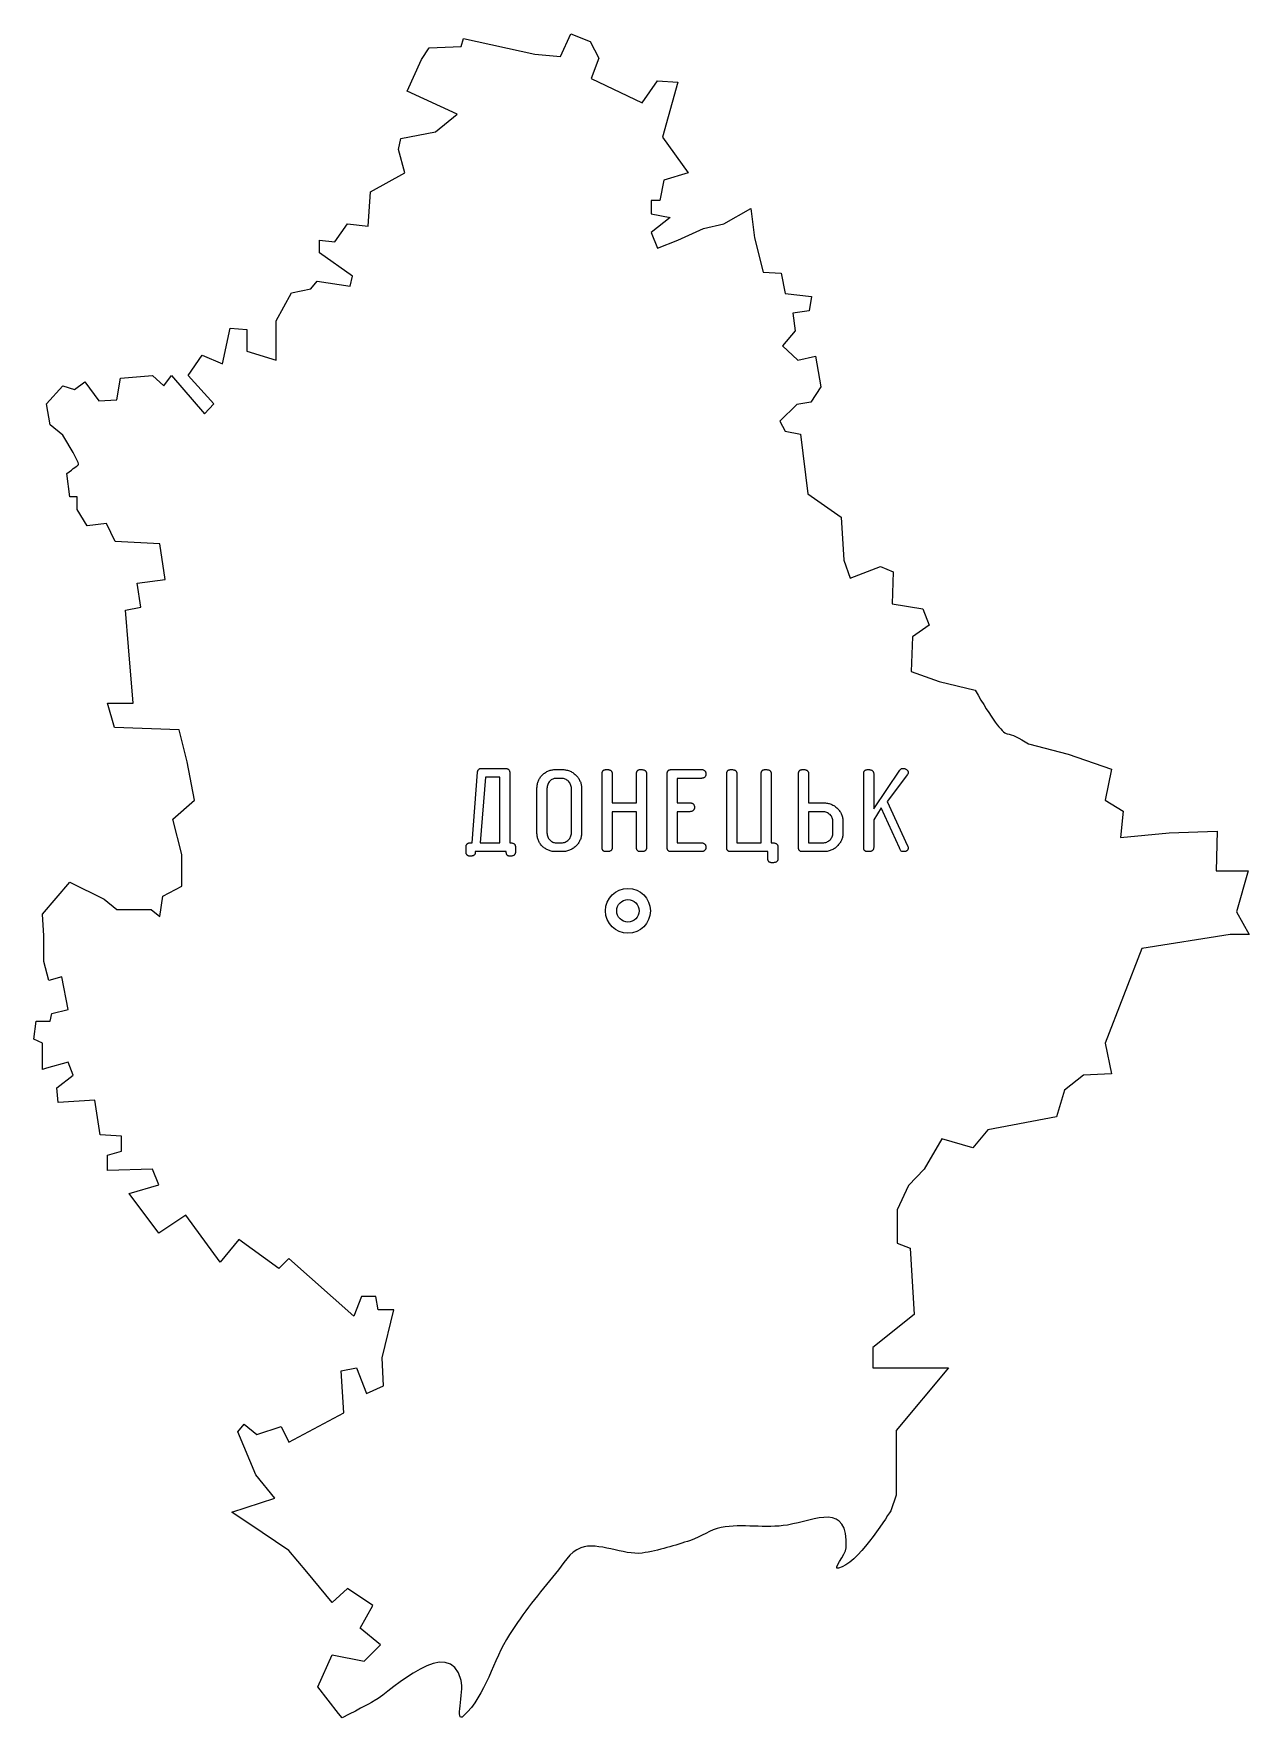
# Model space of a CAD drawing. Header units: millimetres. Extents: x 6439 to 6520, y 3061 to 3174.
import ezdxf

# ---------------------------------------------------------------- set-up
doc = ezdxf.new("R2010")
doc.units = ezdxf.units.MM

msp = doc.modelspace()

# ---------------------------------------------------------------- linework, layer by layer
at = {"color": 7, "linetype": 'Continuous', "lineweight": 25}
for p, q in [((6467.62, 3173.6), (6467.78, 3174.12)), ((6467.78, 3174.12), (6472.55, 3173.08)), ((6474.27, 3172.92), (6474.95, 3174.44)), ((6474.95, 3174.44), (6476.25, 3173.92)), ((6476.25, 3173.92), (6476.83, 3172.82)), ((6464.01, 3170.61), (6464.96, 3172.72)), ((6464.96, 3172.72), (6465.47, 3173.5)), ((6465.47, 3173.5), (6467.62, 3173.6)), ((6472.55, 3173.08), (6474.27, 3172.92)), ((6476.83, 3172.82), (6476.31, 3171.46)), ((6476.31, 3171.46), (6479.72, 3169.83)), ((6467.35, 3169.06), (6464.01, 3170.61)), ((6479.72, 3169.83), (6480.76, 3171.29)), ((6480.76, 3171.29), (6482.12, 3171.2)), ((6482.12, 3171.2), (6481.08, 3167.53)), ((6465.9, 3167.89), (6467.35, 3169.06)), ((6463.43, 3166.69), (6463.59, 3167.43)), ((6463.59, 3167.43), (6465.9, 3167.89)), ((6481.08, 3167.53), (6482.8, 3165.13)), ((6463.85, 3165.13), (6463.43, 3166.69)), ((6461.55, 3163.86), (6463.85, 3165.13)), ((6481.18, 3164.64), (6480.92, 3163.28)), ((6482.8, 3165.13), (6481.18, 3164.64)), ((6461.39, 3161.56), (6461.55, 3163.86)), ((6480.92, 3163.28), (6480.33, 3163.28)), ((6480.33, 3163.28), (6480.33, 3162.4)), ((6480.33, 3162.4), (6481.6, 3162.14)), ((6485.2, 3161.72), (6486.99, 3162.76)), ((6486.99, 3162.76), (6487.25, 3160.78)), ((6459.18, 3160.52), (6460.02, 3161.72)), ((6460.02, 3161.72), (6461.39, 3161.56)), ((6481.6, 3162.14), (6480.33, 3161.14)), ((6482.12, 3160.62), (6483.84, 3161.4)), ((6483.84, 3161.4), (6485.2, 3161.72)), ((6458.14, 3159.78), (6458.14, 3160.62)), ((6458.14, 3160.62), (6459.18, 3160.52)), ((6480.33, 3161.14), (6480.76, 3160.1)), ((6480.76, 3160.1), (6482.12, 3160.62)), ((6487.25, 3160.78), (6487.83, 3158.48)), ((6460.35, 3158.22), (6458.14, 3159.78)), ((6457.56, 3157.37), (6457.98, 3157.89)), ((6457.98, 3157.89), (6460.19, 3157.54)), ((6460.19, 3157.54), (6460.35, 3158.22)), ((6487.83, 3158.48), (6489.03, 3158.41)), ((6489.03, 3158.41), (6489.29, 3157.05)), ((6455.25, 3155.23), (6456.26, 3157.11)), ((6456.26, 3157.11), (6457.56, 3157.37)), ((6489.29, 3157.05), (6491.07, 3156.86)), ((6491.07, 3156.86), (6490.91, 3155.91)), ((6490.91, 3155.91), (6489.81, 3155.75)), ((6489.81, 3155.75), (6489.97, 3154.55)), ((6451.65, 3152.35), (6452.17, 3154.75)), ((6452.17, 3154.75), (6453.28, 3154.65)), ((6453.28, 3154.65), (6453.28, 3153.19)), ((6455.25, 3152.6), (6455.25, 3155.23)), ((6489.97, 3154.55), (6489.13, 3153.55)), ((6489.13, 3153.55), (6490.14, 3152.6)), ((6449.35, 3151.57), (6450.29, 3152.93)), ((6450.29, 3152.93), (6451.65, 3152.35)), ((6453.28, 3153.19), (6455.25, 3152.6)), ((6490.14, 3152.6), (6491.33, 3152.86)), ((6491.33, 3152.86), (6491.69, 3150.82)), ((6441.76, 3150.63), (6442.44, 3151.15)), ((6442.44, 3151.15), (6443.38, 3149.88)), ((6444.58, 3149.94), (6444.84, 3151.4)), ((6444.84, 3151.4), (6446.98, 3151.57)), ((6446.98, 3151.57), (6447.73, 3150.89)), ((6447.73, 3150.89), (6448.25, 3151.57)), ((6448.25, 3151.57), (6450.45, 3149)), ((6451.07, 3149.68), (6449.35, 3151.57)), ((6439.87, 3149.68), (6440.98, 3150.89)), ((6440.98, 3150.89), (6441.76, 3150.63)), ((6443.38, 3149.88), (6444.58, 3149.94)), ((6491.69, 3150.82), (6491.01, 3149.78)), ((6440.13, 3148.26), (6439.87, 3149.68)), ((6450.45, 3149), (6451.07, 3149.68)), ((6490.07, 3149.62), (6488.93, 3148.52)), ((6491.01, 3149.78), (6490.07, 3149.62)), ((6440.98, 3147.58), (6440.13, 3148.26)), ((6488.93, 3148.52), (6489.29, 3147.84)), ((6489.29, 3147.84), (6490.33, 3147.64)), ((6490.33, 3147.64), (6490.81, 3143.65)), ((6441.43, 3143.46), (6441.24, 3145.01)), ((6441.92, 3143.46), (6441.43, 3143.46)), ((6441.92, 3142.61), (6441.92, 3143.46)), ((6490.81, 3143.65), (6493.05, 3142.09)), ((6442.6, 3141.51), (6441.92, 3142.61)), ((6493.05, 3142.09), (6493.22, 3139.2)), ((6443.9, 3141.67), (6442.6, 3141.51)), ((6444.48, 3140.47), (6443.9, 3141.67)), ((6447.47, 3140.31), (6444.48, 3140.47)), ((6447.82, 3137.91), (6447.47, 3140.31)), ((6493.22, 3139.2), (6493.64, 3138)), ((6493.64, 3138), (6495.68, 3138.78)), ((6495.68, 3138.78), (6496.52, 3138.42)), ((6445.94, 3137.68), (6447.82, 3137.91)), ((6446.2, 3136.06), (6445.94, 3137.68)), ((6496.52, 3138.42), (6496.46, 3136.28)), ((6445.16, 3135.86), (6446.2, 3136.06)), ((6445.36, 3133.4), (6445.16, 3135.86)), ((6496.46, 3136.28), (6498.5, 3135.96)), ((6498.5, 3135.96), (6498.93, 3134.86)), ((6497.82, 3134.08), (6497.73, 3131.77)), ((6498.93, 3134.86), (6497.82, 3134.08)), ((6445.68, 3129.63), (6445.36, 3133.4)), ((6497.73, 3131.77), (6499.61, 3131.09)), ((6499.61, 3131.09), (6502.01, 3130.51)), ((6444.42, 3128.01), (6443.96, 3129.63)), ((6443.96, 3129.63), (6445.68, 3129.63)), ((6448.76, 3127.85), (6444.42, 3128.01)), ((6449.28, 3125.71), (6448.76, 3127.85)), ((6505.58, 3126.91), (6508.24, 3126.23)), ((6508.24, 3126.23), (6511.13, 3125.22)), ((6449.77, 3123.14), (6449.28, 3125.71)), ((6468.35, 3120.29), (6468.72, 3125.03)), ((6468.99, 3125.27), (6470.53, 3125.27)), ((6470.87, 3125.01), (6470.87, 3120.29)), ((6473.95, 3125.2), (6474.34, 3125.2)), ((6481.7, 3125.2), (6483.66, 3125.2)), ((6495.22, 3122.56), (6496.97, 3125.16)), ((6511.13, 3125.22), (6510.71, 3123.14)), ((6469.24, 3124.68), (6468.89, 3120.29)), ((6470.2, 3124.68), (6469.24, 3124.68)), ((6470.2, 3120.29), (6470.2, 3124.68)), ((6472.69, 3120.92), (6472.69, 3123.98)), ((6473.36, 3123.93), (6473.36, 3120.96)), ((6474.33, 3124.6), (6473.96, 3124.6)), ((6475, 3120.96), (6475, 3123.93)), ((6475.67, 3123.98), (6475.67, 3120.92)), ((6477.05, 3119.96), (6477.05, 3124.93)), ((6477.72, 3124.94), (6477.72, 3122.97)), ((6479.35, 3122.97), (6479.35, 3124.94)), ((6480.02, 3124.93), (6480.02, 3119.96)), ((6481.41, 3119.96), (6481.41, 3124.93)), ((6483.66, 3124.6), (6482.07, 3124.6)), ((6482.07, 3124.6), (6482.07, 3122.97)), ((6485.39, 3119.96), (6485.39, 3124.93)), ((6486.06, 3124.94), (6486.06, 3120.29)), ((6487.69, 3120.29), (6487.69, 3124.94)), ((6488.36, 3124.94), (6488.36, 3120.29)), ((6490.19, 3119.96), (6490.19, 3124.93)), ((6490.86, 3124.94), (6490.86, 3122.97)), ((6494.55, 3119.96), (6494.55, 3124.93)), ((6495.22, 3124.94), (6495.22, 3122.56)), ((6497.48, 3124.87), (6496.12, 3123.05)), ((6448.34, 3121.88), (6449.77, 3123.14)), ((6477.72, 3122.97), (6479.35, 3122.97)), ((6482.07, 3122.97), (6482.89, 3122.97)), ((6490.86, 3122.97), (6491.86, 3122.97)), ((6496.12, 3123.05), (6497.49, 3120.08)), ((6510.71, 3123.14), (6511.91, 3122.4)), ((6448.93, 3119.51), (6448.34, 3121.88)), ((6479.35, 3122.37), (6477.72, 3122.37)), ((6477.72, 3122.37), (6477.72, 3119.96)), ((6479.35, 3119.96), (6479.35, 3122.37)), ((6482.07, 3122.37), (6482.07, 3120.29)), ((6482.89, 3122.37), (6482.07, 3122.37)), ((6491.82, 3122.37), (6490.86, 3122.37)), ((6490.86, 3122.37), (6490.86, 3120.29)), ((6492.49, 3120.96), (6492.49, 3121.71)), ((6493.16, 3121.73), (6493.16, 3120.94)), ((6495.72, 3122.63), (6495.22, 3121.83)), ((6495.22, 3121.83), (6495.22, 3119.97)), ((6496.94, 3119.95), (6495.72, 3122.63)), ((6511.91, 3122.4), (6511.74, 3120.65)), ((6511.74, 3120.65), (6514.99, 3120.97)), ((6514.99, 3120.97), (6518.2, 3121.07)), ((6518.2, 3121.07), (6518.13, 3118.41)), ((6448.93, 3117.4), (6448.93, 3119.51)), ((6467.95, 3119.66), (6467.95, 3120.03)), ((6468.22, 3120.29), (6468.35, 3120.29)), ((6470.64, 3119.7), (6468.56, 3119.7)), ((6468.56, 3119.7), (6468.56, 3119.62)), ((6468.89, 3120.29), (6470.2, 3120.29)), ((6470.64, 3119.62), (6470.64, 3119.7)), ((6470.87, 3120.29), (6470.91, 3120.29)), ((6471.25, 3120.03), (6471.25, 3119.66)), ((6474.34, 3119.7), (6473.95, 3119.7)), ((6473.96, 3120.29), (6474.33, 3120.29)), ((6483.66, 3119.7), (6481.7, 3119.7)), ((6482.07, 3120.29), (6483.66, 3120.29)), ((6488.14, 3119.7), (6485.66, 3119.7)), ((6486.06, 3120.29), (6487.69, 3120.29)), ((6488.14, 3119.22), (6488.14, 3119.7)), ((6488.36, 3120.29), (6488.43, 3120.29)), ((6488.81, 3120.02), (6488.81, 3119.23)), ((6491.83, 3119.7), (6490.46, 3119.7)), ((6490.86, 3120.29), (6491.82, 3120.29)), ((6518.13, 3118.41), (6520.28, 3118.41)), ((6520.28, 3118.41), (6519.5, 3115.68)), ((6439.61, 3115.52), (6441.43, 3117.66)), ((6441.43, 3117.66), (6443.73, 3116.52)), ((6447.66, 3116.72), (6448.93, 3117.4)), ((6443.73, 3116.52), (6444.58, 3115.84)), ((6447.47, 3115.36), (6447.66, 3116.72)), ((6439.71, 3114.06), (6439.61, 3115.52)), ((6444.58, 3115.84), (6446.88, 3115.84)), ((6446.88, 3115.84), (6447.47, 3115.36)), ((6519.5, 3115.68), (6520.34, 3114.16)), ((6439.71, 3112.34), (6439.71, 3114.06)), ((6519.08, 3114.16), (6513.17, 3113.21)), ((6520.34, 3114.16), (6519.08, 3114.16)), ((6513.17, 3113.21), (6510.71, 3106.89)), ((6440.04, 3111.07), (6439.71, 3112.34)), ((6440.91, 3111.33), (6440.04, 3111.07)), ((6441.33, 3109.13), (6440.91, 3111.33)), ((6439.03, 3107.15), (6439.19, 3108.35)), ((6439.19, 3108.35), (6440.13, 3108.35)), ((6440.13, 3108.35), (6440.23, 3108.87)), ((6440.23, 3108.87), (6441.33, 3109.13)), ((6439.61, 3106.89), (6439.03, 3107.15)), ((6439.61, 3105.13), (6439.61, 3106.89)), ((6510.71, 3106.89), (6511.13, 3104.84)), ((6439.87, 3105.2), (6439.61, 3105.13)), ((6441.33, 3105.62), (6439.87, 3105.2)), ((6440.56, 3103.9), (6441.66, 3104.75)), ((6441.66, 3104.75), (6441.33, 3105.62)), ((6509.25, 3104.75), (6507.98, 3103.74)), ((6511.13, 3104.84), (6509.25, 3104.75)), ((6440.65, 3102.9), (6440.56, 3103.9)), ((6507.98, 3103.74), (6507.46, 3101.96)), ((6443.12, 3103.06), (6440.65, 3102.9)), ((6443.47, 3100.75), (6443.12, 3103.06)), ((6507.46, 3101.96), (6502.85, 3101.08)), ((6444.9, 3100.66), (6443.47, 3100.75)), ((6444.9, 3099.65), (6444.9, 3100.66)), ((6499.77, 3100.49), (6498.6, 3098.45)), ((6501.85, 3099.88), (6499.77, 3100.49)), ((6502.85, 3101.08), (6501.85, 3099.88)), ((6443.96, 3099.39), (6444.9, 3099.65)), ((6443.96, 3098.35), (6443.96, 3099.39)), ((6446.98, 3098.45), (6443.96, 3098.35)), ((6447.4, 3097.41), (6446.98, 3098.45)), ((6498.6, 3098.45), (6497.56, 3097.35)), ((6445.42, 3096.83), (6447.4, 3097.41)), ((6447.4, 3094.17), (6445.42, 3096.83)), ((6497.56, 3097.35), (6496.79, 3095.73)), ((6496.79, 3095.73), (6496.79, 3093.49)), ((6449.19, 3095.37), (6447.4, 3094.17)), ((6451.49, 3092.22), (6449.19, 3095.37)), ((6452.75, 3093.75), (6451.49, 3092.22)), ((6455.42, 3091.8), (6452.75, 3093.75)), ((6496.79, 3093.49), (6497.66, 3093.16)), ((6456.1, 3092.48), (6455.42, 3091.8)), ((6460.44, 3088.62), (6456.1, 3092.48)), ((6497.66, 3093.16), (6497.92, 3088.72)), ((6460.96, 3089.92), (6460.44, 3088.62)), ((6461.91, 3089.92), (6460.96, 3089.92)), ((6462.07, 3089.04), (6461.91, 3089.92)), ((6463.11, 3089.04), (6462.07, 3089.04)), ((6462.33, 3085.83), (6463.11, 3089.04)), ((6497.92, 3088.72), (6495.16, 3086.51)), ((6462.42, 3083.95), (6462.33, 3085.83)), ((6495.16, 3086.51), (6495.16, 3085.15)), ((6459.6, 3084.95), (6460.61, 3085.15)), ((6459.76, 3082.13), (6459.6, 3084.95)), ((6460.61, 3085.15), (6461.29, 3083.43)), ((6495.16, 3085.15), (6500.22, 3085.15)), ((6500.22, 3085.15), (6496.72, 3080.96)), ((6461.29, 3083.43), (6462.42, 3083.95)), ((6456.1, 3080.18), (6459.76, 3082.13)), ((6452.69, 3080.86), (6453.11, 3081.38)), ((6453.11, 3081.38), (6453.96, 3080.7)), ((6453.96, 3080.7), (6455.58, 3081.22)), ((6455.58, 3081.22), (6456.1, 3080.18)), ((6496.72, 3080.96), (6496.72, 3076.62)), ((6453.89, 3077.98), (6452.69, 3080.86)), ((6455.16, 3076.42), (6453.89, 3077.98)), ((6452.27, 3075.48), (6455.16, 3076.42)), ((6496.72, 3076.62), (6496.36, 3075.58)), ((6454.31, 3074.12), (6452.27, 3075.48)), ((6456.1, 3072.92), (6454.31, 3074.12)), ((6457.3, 3071.49), (6456.1, 3072.92)), ((6458.99, 3069.44), (6457.3, 3071.49)), ((6460.02, 3070.38), (6458.99, 3069.44)), ((6461.71, 3069.25), (6460.02, 3070.38)), ((6460.87, 3067.72), (6461.71, 3069.25)), ((6462.23, 3066.62), (6460.87, 3067.72)), ((6461.13, 3065.52), (6462.23, 3066.62)), ((6458.04, 3063.8), (6458.99, 3065.94)), ((6458.99, 3065.94), (6461.13, 3065.52)), ((6459.41, 3062.01), (6458.04, 3063.8)), ((6459.67, 3061.72), (6459.41, 3062.01))]:
    msp.add_line(p, q, dxfattribs=at)
for radius in [1.5, 0.75]:
    msp.add_circle((6478.78, 3115.74), radius, dxfattribs=at)
for points in [[(6442.02, 3145.6), (6442.08, 3145.66), (6441.73, 3146.32), (6440.98, 3147.58)], [(6441.24, 3145.01), (6441.69, 3145.36), (6441.95, 3145.55), (6442.02, 3145.6)], [(6502.01, 3130.51), (6503.09, 3128.63), (6503.8, 3127.65), (6504.15, 3127.59)], [(6504.15, 3127.59), (6504.47, 3127.55), (6504.95, 3127.32), (6505.58, 3126.91)], [(6493.38, 3073.11), (6493.54, 3076.19), (6491.33, 3074.96), (6489.45, 3074.63)], [(6496.36, 3075.58), (6495.97, 3074.99), (6494.12, 3072.01), (6492.86, 3071.75)], [(6485.01, 3074.47), (6484.29, 3074.34), (6483.68, 3073.83), (6482.96, 3073.6)], [(6489.45, 3074.63), (6487.96, 3074.38), (6486.44, 3074.73), (6485.01, 3074.47)], [(6475.63, 3073.11), (6474.88, 3072.82), (6474.43, 3072.01), (6473.94, 3071.39)], [(6479.72, 3072.75), (6478.49, 3072.59), (6476.77, 3073.53), (6475.63, 3073.11)], [(6482.96, 3073.6), (6481.93, 3073.27), (6480.85, 3072.92), (6479.72, 3072.75)], [(6492.86, 3071.75), (6492.41, 3071.62), (6493.35, 3072.62), (6493.38, 3073.11)], [(6473.94, 3071.39), (6472.84, 3070.09), (6471.77, 3068.73), (6470.86, 3067.3)], [(6467.62, 3064.22), (6466.84, 3067.37), (6463.01, 3063.57), (6461.81, 3062.86)], [(6470.86, 3067.3), (6469.72, 3065.55), (6469.3, 3063.28), (6467.78, 3061.85)], [(6467.78, 3061.85), (6467.19, 3061.3), (6467.81, 3063.44), (6467.62, 3064.22)], [(6461.81, 3062.86), (6461.7, 3062.79), (6460.98, 3062.41), (6459.67, 3061.72)]]:
    msp.add_open_spline(points, degree=3, dxfattribs=at)
for points, knots in [([(6468.72, 3125.03), (6468.72, 3125.05), (6468.73, 3125.08), (6468.74, 3125.13), (6468.77, 3125.18), (6468.8, 3125.21), (6468.83, 3125.24), (6468.88, 3125.26), (6468.93, 3125.27), (6468.97, 3125.27), (6468.99, 3125.27)], [0, 0, 0, 0, 0.144235, 0.272194, 0.3895, 0.500736, 0.612989, 0.731568, 0.857321, 1, 1, 1, 1]), ([(6470.53, 3125.27), (6470.56, 3125.27), (6470.61, 3125.27), (6470.68, 3125.26), (6470.73, 3125.24), (6470.78, 3125.21), (6470.82, 3125.17), (6470.85, 3125.12), (6470.86, 3125.07), (6470.87, 3125.03), (6470.87, 3125.01)], [0, 0, 0, 0, 0.161474, 0.303329, 0.429302, 0.543136, 0.648751, 0.758129, 0.871444, 1, 1, 1, 1]), ([(6472.69, 3123.98), (6472.7, 3124.02), (6472.7, 3124.1), (6472.72, 3124.22), (6472.74, 3124.34), (6472.79, 3124.45), (6472.84, 3124.55), (6472.9, 3124.65), (6472.98, 3124.75), (6473.06, 3124.84), (6473.15, 3124.92), (6473.25, 3125), (6473.36, 3125.06), (6473.47, 3125.11), (6473.58, 3125.15), (6473.7, 3125.18), (6473.82, 3125.19), (6473.9, 3125.2), (6473.95, 3125.2)], [0, 0, 0, 0, 0.064022, 0.126233, 0.186537, 0.247047, 0.307461, 0.368979, 0.431621, 0.496318, 0.561091, 0.624327, 0.686753, 0.747991, 0.809425, 0.871472, 0.934784, 1, 1, 1, 1]), ([(6474.34, 3125.2), (6474.38, 3125.2), (6474.48, 3125.19), (6474.61, 3125.18), (6474.74, 3125.15), (6474.86, 3125.11), (6474.98, 3125.06), (6475.09, 3124.99), (6475.19, 3124.92), (6475.29, 3124.83), (6475.38, 3124.74), (6475.46, 3124.64), (6475.52, 3124.54), (6475.57, 3124.43), (6475.62, 3124.32), (6475.65, 3124.21), (6475.66, 3124.1), (6475.67, 3124.02), (6475.67, 3123.98)], [0, 0, 0, 0, 0.069566, 0.13674, 0.202078, 0.265454, 0.32897, 0.391761, 0.456064, 0.520905, 0.585637, 0.647873, 0.707801, 0.766345, 0.824107, 0.882274, 0.940271, 1, 1, 1, 1]), ([(6477.05, 3124.93), (6477.05, 3124.95), (6477.05, 3124.99), (6477.07, 3125.05), (6477.09, 3125.1), (6477.12, 3125.13), (6477.17, 3125.16), (6477.22, 3125.18), (6477.28, 3125.19), (6477.32, 3125.2), (6477.35, 3125.2)], [0, 0, 0, 0, 0.137647, 0.258494, 0.372178, 0.480267, 0.591683, 0.71253, 0.847139, 1, 1, 1, 1]), ([(6477.35, 3125.2), (6477.38, 3125.2), (6477.43, 3125.2), (6477.51, 3125.18), (6477.57, 3125.17), (6477.63, 3125.14), (6477.67, 3125.1), (6477.7, 3125.05), (6477.72, 3125), (6477.72, 3124.96), (6477.72, 3124.94)], [0, 0, 0, 0, 0.169138, 0.31769, 0.447411, 0.563411, 0.668766, 0.773154, 0.880041, 1, 1, 1, 1]), ([(6479.35, 3124.94), (6479.36, 3124.96), (6479.36, 3125), (6479.37, 3125.05), (6479.39, 3125.1), (6479.43, 3125.13), (6479.47, 3125.16), (6479.52, 3125.18), (6479.58, 3125.2), (6479.63, 3125.2), (6479.65, 3125.2)], [0, 0, 0, 0, 0.136441, 0.255996, 0.368508, 0.475742, 0.588255, 0.709343, 0.845784, 1, 1, 1, 1]), ([(6479.65, 3125.2), (6479.68, 3125.2), (6479.74, 3125.19), (6479.81, 3125.18), (6479.88, 3125.16), (6479.93, 3125.13), (6479.97, 3125.1), (6480, 3125.05), (6480.02, 3124.99), (6480.02, 3124.95), (6480.02, 3124.93)], [0, 0, 0, 0, 0.167863, 0.314847, 0.444187, 0.55924, 0.665232, 0.770656, 0.878794, 1, 1, 1, 1]), ([(6481.41, 3124.93), (6481.41, 3124.95), (6481.41, 3124.99), (6481.42, 3125.05), (6481.45, 3125.1), (6481.48, 3125.13), (6481.52, 3125.16), (6481.57, 3125.18), (6481.64, 3125.19), (6481.68, 3125.2), (6481.7, 3125.2)], [0, 0, 0, 0, 0.137647, 0.258494, 0.372178, 0.480267, 0.591683, 0.71253, 0.847139, 1, 1, 1, 1]), ([(6483.66, 3125.2), (6483.68, 3125.2), (6483.73, 3125.2), (6483.8, 3125.18), (6483.86, 3125.16), (6483.91, 3125.13), (6483.95, 3125.08), (6483.98, 3125.03), (6483.99, 3124.97), (6484, 3124.92), (6484, 3124.9)], [0, 0, 0, 0, 0.154879, 0.291993, 0.412667, 0.525781, 0.633715, 0.744971, 0.865082, 1, 1, 1, 1]), ([(6485.39, 3124.93), (6485.39, 3124.95), (6485.39, 3124.99), (6485.41, 3125.05), (6485.43, 3125.1), (6485.46, 3125.13), (6485.51, 3125.16), (6485.56, 3125.18), (6485.62, 3125.19), (6485.66, 3125.2), (6485.69, 3125.2)], [0, 0, 0, 0, 0.1354287, 0.2590269, 0.3707043, 0.4790472, 0.5907245, 0.7118556, 0.84678, 1, 1, 1, 1]), ([(6485.69, 3125.2), (6485.72, 3125.2), (6485.77, 3125.19), (6485.85, 3125.18), (6485.91, 3125.16), (6485.97, 3125.14), (6486.01, 3125.1), (6486.04, 3125.05), (6486.06, 3125), (6486.06, 3124.96), (6486.06, 3124.94)], [0, 0, 0, 0, 0.168737, 0.316487, 0.446501, 0.561079, 0.667623, 0.771698, 0.8804, 1, 1, 1, 1]), ([(6487.69, 3124.94), (6487.69, 3124.96), (6487.7, 3125), (6487.71, 3125.05), (6487.73, 3125.1), (6487.77, 3125.13), (6487.81, 3125.16), (6487.86, 3125.18), (6487.92, 3125.19), (6487.97, 3125.2), (6487.99, 3125.2)], [0, 0, 0, 0, 0.135959, 0.2575644, 0.3696791, 0.4784463, 0.5891218, 0.7107272, 0.84618, 1, 1, 1, 1]), ([(6487.99, 3125.2), (6488.02, 3125.2), (6488.07, 3125.19), (6488.15, 3125.18), (6488.22, 3125.16), (6488.27, 3125.14), (6488.31, 3125.1), (6488.34, 3125.05), (6488.36, 3125), (6488.36, 3124.96), (6488.36, 3124.94)], [0, 0, 0, 0, 0.168737, 0.316487, 0.446501, 0.561079, 0.667623, 0.771698, 0.8804, 1, 1, 1, 1]), ([(6490.19, 3124.93), (6490.19, 3124.95), (6490.19, 3124.99), (6490.21, 3125.05), (6490.23, 3125.1), (6490.26, 3125.13), (6490.31, 3125.16), (6490.36, 3125.18), (6490.42, 3125.19), (6490.46, 3125.2), (6490.49, 3125.2)], [0, 0, 0, 0, 0.137647, 0.258494, 0.372178, 0.480267, 0.591683, 0.71253, 0.847139, 1, 1, 1, 1]), ([(6490.49, 3125.2), (6490.52, 3125.2), (6490.57, 3125.2), (6490.65, 3125.18), (6490.71, 3125.17), (6490.77, 3125.14), (6490.81, 3125.1), (6490.84, 3125.05), (6490.86, 3125), (6490.86, 3124.96), (6490.86, 3124.94)], [0, 0, 0, 0, 0.169138, 0.31769, 0.447411, 0.563411, 0.668766, 0.773154, 0.880041, 1, 1, 1, 1]), ([(6494.55, 3124.93), (6494.55, 3124.95), (6494.55, 3124.99), (6494.56, 3125.05), (6494.59, 3125.1), (6494.62, 3125.13), (6494.66, 3125.16), (6494.72, 3125.18), (6494.78, 3125.19), (6494.82, 3125.2), (6494.84, 3125.2)], [0, 0, 0, 0, 0.137647, 0.258494, 0.372178, 0.480267, 0.591683, 0.71253, 0.847139, 1, 1, 1, 1]), ([(6494.84, 3125.2), (6494.87, 3125.2), (6494.93, 3125.19), (6495, 3125.18), (6495.07, 3125.16), (6495.12, 3125.14), (6495.16, 3125.1), (6495.19, 3125.05), (6495.21, 3125), (6495.21, 3124.96), (6495.22, 3124.94)], [0, 0, 0, 0, 0.168737, 0.316487, 0.446501, 0.561079, 0.667623, 0.771698, 0.8804, 1, 1, 1, 1]), ([(6496.97, 3125.16), (6496.98, 3125.18), (6497.01, 3125.21), (6497.06, 3125.25), (6497.12, 3125.27), (6497.16, 3125.27), (6497.18, 3125.27)], [0, 0, 0, 0, 0.260851, 0.507891, 0.746796, 1, 1, 1, 1]), ([(6497.18, 3125.27), (6497.21, 3125.27), (6497.25, 3125.27), (6497.32, 3125.25), (6497.38, 3125.22), (6497.44, 3125.18), (6497.48, 3125.13), (6497.51, 3125.09), (6497.53, 3125.05), (6497.53, 3125.01), (6497.53, 3125)], [0, 0, 0, 0, 0.154025, 0.297765, 0.435115, 0.571898, 0.701017, 0.811491, 0.910418, 1, 1, 1, 1]), ([(6497.53, 3125), (6497.53, 3124.98), (6497.52, 3124.93), (6497.49, 3124.89), (6497.48, 3124.87)], [0, 0, 0, 0, 0.468479, 1, 1, 1, 1]), ([(6473.96, 3124.6), (6473.92, 3124.6), (6473.85, 3124.6), (6473.74, 3124.56), (6473.64, 3124.5), (6473.55, 3124.42), (6473.46, 3124.32), (6473.41, 3124.2), (6473.37, 3124.07), (6473.37, 3123.98), (6473.36, 3123.93)], [0, 0, 0, 0, 0.109715, 0.220992, 0.338271, 0.464734, 0.594801, 0.723849, 0.857587, 1, 1, 1, 1]), ([(6475, 3123.93), (6475, 3123.98), (6474.99, 3124.07), (6474.95, 3124.19), (6474.89, 3124.31), (6474.8, 3124.41), (6474.7, 3124.5), (6474.59, 3124.56), (6474.46, 3124.6), (6474.37, 3124.6), (6474.33, 3124.6)], [0, 0, 0, 0, 0.127609, 0.249917, 0.372014, 0.500576, 0.628429, 0.751497, 0.87349, 1, 1, 1, 1]), ([(6484, 3124.9), (6484, 3124.88), (6483.99, 3124.83), (6483.98, 3124.77), (6483.95, 3124.72), (6483.91, 3124.67), (6483.86, 3124.64), (6483.8, 3124.62), (6483.73, 3124.61), (6483.68, 3124.6), (6483.66, 3124.6)], [0, 0, 0, 0, 0.134918, 0.255029, 0.366285, 0.474219, 0.587333, 0.708007, 0.845121, 1, 1, 1, 1]), ([(6482.89, 3122.97), (6482.91, 3122.97), (6482.96, 3122.97), (6483.04, 3122.95), (6483.1, 3122.93), (6483.15, 3122.9), (6483.18, 3122.85), (6483.21, 3122.8), (6483.23, 3122.74), (6483.23, 3122.69), (6483.23, 3122.67)], [0, 0, 0, 0, 0.154879, 0.291993, 0.412667, 0.525781, 0.633715, 0.744971, 0.865082, 1, 1, 1, 1]), ([(6491.86, 3122.97), (6491.91, 3122.97), (6492, 3122.96), (6492.13, 3122.95), (6492.25, 3122.92), (6492.37, 3122.88), (6492.49, 3122.82), (6492.6, 3122.76), (6492.7, 3122.68), (6492.79, 3122.59), (6492.88, 3122.5), (6492.96, 3122.4), (6493.02, 3122.3), (6493.07, 3122.19), (6493.11, 3122.08), (6493.14, 3121.96), (6493.16, 3121.85), (6493.16, 3121.77), (6493.16, 3121.73)], [0, 0, 0, 0, 0.068553, 0.134718, 0.199196, 0.262339, 0.325176, 0.387392, 0.45124, 0.516135, 0.581066, 0.643176, 0.703903, 0.762828, 0.821593, 0.880297, 0.939565, 1, 1, 1, 1]), ([(6483.23, 3122.67), (6483.23, 3122.65), (6483.23, 3122.6), (6483.21, 3122.54), (6483.18, 3122.49), (6483.15, 3122.45), (6483.1, 3122.41), (6483.04, 3122.39), (6482.96, 3122.38), (6482.91, 3122.37), (6482.89, 3122.37)], [0, 0, 0, 0, 0.134918, 0.255029, 0.366285, 0.474219, 0.587333, 0.708007, 0.845121, 1, 1, 1, 1]), ([(6492.49, 3121.71), (6492.49, 3121.75), (6492.49, 3121.84), (6492.45, 3121.96), (6492.39, 3122.08), (6492.3, 3122.18), (6492.2, 3122.26), (6492.08, 3122.33), (6491.96, 3122.37), (6491.87, 3122.37), (6491.82, 3122.37)], [0, 0, 0, 0, 0.1257421, 0.2483729, 0.3698227, 0.4987248, 0.6269159, 0.7508402, 0.8731555, 1, 1, 1, 1]), ([(6473.95, 3119.7), (6473.9, 3119.7), (6473.82, 3119.7), (6473.7, 3119.72), (6473.58, 3119.75), (6473.47, 3119.79), (6473.36, 3119.84), (6473.25, 3119.9), (6473.15, 3119.97), (6473.06, 3120.05), (6472.98, 3120.14), (6472.9, 3120.24), (6472.84, 3120.34), (6472.79, 3120.45), (6472.74, 3120.56), (6472.72, 3120.68), (6472.7, 3120.8), (6472.7, 3120.88), (6472.69, 3120.92)], [0, 0, 0, 0, 0.065197, 0.12849, 0.1911, 0.252516, 0.313737, 0.37563, 0.438493, 0.503248, 0.567925, 0.630549, 0.692049, 0.752445, 0.812938, 0.873804, 0.935997, 1, 1, 1, 1]), ([(6473.36, 3120.96), (6473.37, 3120.91), (6473.37, 3120.82), (6473.41, 3120.69), (6473.46, 3120.58), (6473.55, 3120.48), (6473.64, 3120.4), (6473.74, 3120.34), (6473.85, 3120.3), (6473.92, 3120.29), (6473.96, 3120.29)], [0, 0, 0, 0, 0.143504, 0.276039, 0.406062, 0.536058, 0.662452, 0.779074, 0.889179, 1, 1, 1, 1]), ([(6474.33, 3120.29), (6474.37, 3120.29), (6474.46, 3120.3), (6474.59, 3120.34), (6474.7, 3120.4), (6474.8, 3120.48), (6474.89, 3120.59), (6474.95, 3120.7), (6474.99, 3120.83), (6475, 3120.92), (6475, 3120.96)], [0, 0, 0, 0, 0.127498, 0.249385, 0.372345, 0.499384, 0.627126, 0.750615, 0.872502, 1, 1, 1, 1]), ([(6475.67, 3120.92), (6475.67, 3120.88), (6475.66, 3120.8), (6475.65, 3120.68), (6475.62, 3120.57), (6475.57, 3120.46), (6475.52, 3120.36), (6475.46, 3120.25), (6475.38, 3120.16), (6475.29, 3120.06), (6475.19, 3119.98), (6475.09, 3119.9), (6474.98, 3119.84), (6474.86, 3119.79), (6474.74, 3119.75), (6474.61, 3119.72), (6474.48, 3119.7), (6474.38, 3119.7), (6474.34, 3119.7)], [0, 0, 0, 0, 0.059698, 0.118238, 0.175816, 0.234088, 0.292601, 0.352499, 0.414343, 0.479041, 0.543849, 0.607782, 0.67083, 0.734078, 0.798152, 0.863331, 0.93047, 1, 1, 1, 1]), ([(6491.82, 3120.29), (6491.87, 3120.29), (6491.96, 3120.3), (6492.08, 3120.34), (6492.2, 3120.4), (6492.3, 3120.49), (6492.39, 3120.59), (6492.45, 3120.7), (6492.49, 3120.83), (6492.49, 3120.92), (6492.49, 3120.96)], [0, 0, 0, 0, 0.1274087, 0.2492094, 0.3720839, 0.4997358, 0.6273876, 0.7507906, 0.8725913, 1, 1, 1, 1]), ([(6493.16, 3120.94), (6493.16, 3120.9), (6493.16, 3120.82), (6493.14, 3120.7), (6493.11, 3120.59), (6493.07, 3120.48), (6493.02, 3120.37), (6492.95, 3120.26), (6492.87, 3120.17), (6492.79, 3120.07), (6492.69, 3119.98), (6492.59, 3119.91), (6492.48, 3119.84), (6492.36, 3119.79), (6492.24, 3119.75), (6492.11, 3119.72), (6491.97, 3119.7), (6491.88, 3119.7), (6491.83, 3119.7)], [0, 0, 0, 0, 0.060227, 0.119296, 0.17794, 0.236484, 0.295417, 0.355663, 0.418124, 0.482181, 0.5467, 0.610183, 0.673076, 0.735382, 0.798979, 0.864168, 0.930615, 1, 1, 1, 1]), ([(6467.95, 3120.03), (6467.95, 3120.05), (6467.95, 3120.09), (6467.96, 3120.14), (6467.99, 3120.19), (6468.02, 3120.23), (6468.06, 3120.26), (6468.1, 3120.28), (6468.16, 3120.29), (6468.2, 3120.29), (6468.22, 3120.29)], [0, 0, 0, 0, 0.144202, 0.269268, 0.385803, 0.497666, 0.606189, 0.722724, 0.853093, 1, 1, 1, 1]), ([(6468.22, 3119.4), (6468.2, 3119.4), (6468.16, 3119.4), (6468.1, 3119.41), (6468.06, 3119.44), (6468.02, 3119.46), (6467.99, 3119.5), (6467.96, 3119.55), (6467.95, 3119.6), (6467.95, 3119.64), (6467.95, 3119.66)], [0, 0, 0, 0, 0.146907, 0.277276, 0.393811, 0.502334, 0.614197, 0.730732, 0.855798, 1, 1, 1, 1]), ([(6468.56, 3119.62), (6468.56, 3119.61), (6468.56, 3119.57), (6468.54, 3119.53), (6468.51, 3119.49), (6468.47, 3119.45), (6468.42, 3119.43), (6468.36, 3119.41), (6468.29, 3119.4), (6468.24, 3119.4), (6468.22, 3119.4)], [0, 0, 0, 0, 0.113704, 0.216943, 0.320029, 0.425174, 0.543098, 0.674192, 0.826556, 1, 1, 1, 1]), ([(6470.91, 3119.4), (6470.89, 3119.4), (6470.85, 3119.4), (6470.79, 3119.41), (6470.75, 3119.43), (6470.71, 3119.45), (6470.68, 3119.49), (6470.66, 3119.53), (6470.65, 3119.57), (6470.64, 3119.61), (6470.64, 3119.62)], [0, 0, 0, 0, 0.1558, 0.293366, 0.416003, 0.528338, 0.636334, 0.749243, 0.867408, 1, 1, 1, 1]), ([(6470.91, 3120.29), (6470.93, 3120.29), (6470.98, 3120.29), (6471.05, 3120.28), (6471.11, 3120.26), (6471.16, 3120.23), (6471.2, 3120.19), (6471.23, 3120.15), (6471.24, 3120.09), (6471.25, 3120.05), (6471.25, 3120.03)], [0, 0, 0, 0, 0.16411, 0.306199, 0.434615, 0.547419, 0.654873, 0.762379, 0.873597, 1, 1, 1, 1]), ([(6471.25, 3119.66), (6471.25, 3119.64), (6471.24, 3119.6), (6471.23, 3119.55), (6471.2, 3119.5), (6471.16, 3119.46), (6471.11, 3119.44), (6471.05, 3119.41), (6470.98, 3119.4), (6470.93, 3119.4), (6470.91, 3119.4)], [0, 0, 0, 0, 0.126403, 0.237621, 0.345127, 0.452581, 0.565385, 0.693801, 0.83589, 1, 1, 1, 1]), ([(6477.35, 3119.7), (6477.32, 3119.7), (6477.28, 3119.7), (6477.22, 3119.71), (6477.17, 3119.73), (6477.12, 3119.76), (6477.09, 3119.8), (6477.07, 3119.85), (6477.05, 3119.9), (6477.05, 3119.94), (6477.05, 3119.96)], [0, 0, 0, 0, 0.152861, 0.28747, 0.408317, 0.519733, 0.627822, 0.741506, 0.862353, 1, 1, 1, 1]), ([(6477.72, 3119.96), (6477.72, 3119.94), (6477.72, 3119.9), (6477.7, 3119.85), (6477.67, 3119.8), (6477.63, 3119.76), (6477.57, 3119.73), (6477.51, 3119.71), (6477.43, 3119.7), (6477.38, 3119.7), (6477.35, 3119.7)], [0, 0, 0, 0, 0.121206, 0.229344, 0.334768, 0.44076, 0.555813, 0.685153, 0.832137, 1, 1, 1, 1]), ([(6479.65, 3119.7), (6479.63, 3119.7), (6479.58, 3119.7), (6479.52, 3119.71), (6479.47, 3119.73), (6479.43, 3119.76), (6479.39, 3119.8), (6479.37, 3119.85), (6479.36, 3119.9), (6479.36, 3119.94), (6479.35, 3119.96)], [0, 0, 0, 0, 0.152861, 0.28747, 0.408317, 0.519733, 0.627822, 0.741506, 0.862353, 1, 1, 1, 1]), ([(6480.02, 3119.96), (6480.02, 3119.94), (6480.02, 3119.9), (6480, 3119.85), (6479.97, 3119.8), (6479.93, 3119.76), (6479.88, 3119.73), (6479.81, 3119.71), (6479.74, 3119.7), (6479.68, 3119.7), (6479.65, 3119.7)], [0, 0, 0, 0, 0.121206, 0.229344, 0.334768, 0.44076, 0.555813, 0.685153, 0.832137, 1, 1, 1, 1]), ([(6481.7, 3119.7), (6481.68, 3119.7), (6481.64, 3119.7), (6481.57, 3119.71), (6481.52, 3119.73), (6481.48, 3119.76), (6481.45, 3119.8), (6481.42, 3119.85), (6481.41, 3119.9), (6481.41, 3119.94), (6481.41, 3119.96)], [0, 0, 0, 0, 0.152861, 0.28747, 0.408317, 0.519733, 0.627822, 0.741506, 0.862353, 1, 1, 1, 1]), ([(6483.66, 3120.29), (6483.68, 3120.29), (6483.73, 3120.29), (6483.8, 3120.28), (6483.86, 3120.25), (6483.91, 3120.22), (6483.95, 3120.18), (6483.98, 3120.12), (6483.99, 3120.06), (6484, 3120.02), (6484, 3120)], [0, 0, 0, 0, 0.154879, 0.291993, 0.412667, 0.525781, 0.633715, 0.744971, 0.865082, 1, 1, 1, 1]), ([(6484, 3120), (6484, 3119.97), (6483.99, 3119.93), (6483.98, 3119.87), (6483.95, 3119.81), (6483.91, 3119.77), (6483.86, 3119.74), (6483.8, 3119.71), (6483.73, 3119.7), (6483.68, 3119.7), (6483.66, 3119.7)], [0, 0, 0, 0, 0.134918, 0.255029, 0.366285, 0.474219, 0.587333, 0.708007, 0.845121, 1, 1, 1, 1]), ([(6485.66, 3119.7), (6485.64, 3119.7), (6485.6, 3119.7), (6485.54, 3119.71), (6485.5, 3119.73), (6485.46, 3119.76), (6485.43, 3119.8), (6485.4, 3119.85), (6485.39, 3119.9), (6485.39, 3119.94), (6485.39, 3119.96)], [0, 0, 0, 0, 0.147667, 0.27634, 0.393797, 0.504658, 0.613397, 0.728417, 0.857674, 1, 1, 1, 1]), ([(6488.43, 3120.29), (6488.46, 3120.29), (6488.52, 3120.29), (6488.6, 3120.28), (6488.66, 3120.26), (6488.72, 3120.23), (6488.76, 3120.19), (6488.79, 3120.14), (6488.81, 3120.08), (6488.81, 3120.04), (6488.81, 3120.02)], [0, 0, 0, 0, 0.165609, 0.313146, 0.44075, 0.55726, 0.663329, 0.767338, 0.878225, 1, 1, 1, 1]), ([(6490.46, 3119.7), (6490.44, 3119.7), (6490.4, 3119.7), (6490.34, 3119.71), (6490.3, 3119.73), (6490.26, 3119.76), (6490.23, 3119.8), (6490.21, 3119.85), (6490.19, 3119.9), (6490.19, 3119.94), (6490.19, 3119.96)], [0, 0, 0, 0, 0.147299, 0.27565, 0.392814, 0.503399, 0.611867, 0.72903, 0.855365, 1, 1, 1, 1]), ([(6494.84, 3119.7), (6494.82, 3119.7), (6494.78, 3119.7), (6494.72, 3119.71), (6494.66, 3119.73), (6494.62, 3119.76), (6494.59, 3119.8), (6494.56, 3119.85), (6494.55, 3119.9), (6494.55, 3119.94), (6494.55, 3119.96)], [0, 0, 0, 0, 0.152861, 0.28747, 0.408317, 0.519733, 0.627822, 0.741506, 0.862353, 1, 1, 1, 1]), ([(6495.22, 3119.97), (6495.21, 3119.95), (6495.21, 3119.9), (6495.19, 3119.85), (6495.17, 3119.8), (6495.12, 3119.76), (6495.07, 3119.73), (6495, 3119.71), (6494.93, 3119.7), (6494.87, 3119.7), (6494.84, 3119.7)], [0, 0, 0, 0, 0.120816, 0.230726, 0.335811, 0.441461, 0.557243, 0.686167, 0.832677, 1, 1, 1, 1]), ([(6497.18, 3119.7), (6497.15, 3119.7), (6497.1, 3119.71), (6497.03, 3119.76), (6496.98, 3119.85), (6496.95, 3119.92), (6496.94, 3119.95)], [0, 0, 0, 0, 0.202858, 0.417766, 0.676277, 1, 1, 1, 1]), ([(6497.53, 3119.96), (6497.53, 3119.94), (6497.52, 3119.9), (6497.51, 3119.84), (6497.48, 3119.8), (6497.44, 3119.76), (6497.39, 3119.73), (6497.33, 3119.71), (6497.26, 3119.7), (6497.21, 3119.7), (6497.18, 3119.7)], [0, 0, 0, 0, 0.122618, 0.235479, 0.339738, 0.447633, 0.561176, 0.690337, 0.835427, 1, 1, 1, 1]), ([(6497.49, 3120.08), (6497.5, 3120.05), (6497.52, 3120.02), (6497.52, 3119.98), (6497.53, 3119.96)], [0, 0, 0, 0, 0.571524, 1, 1, 1, 1]), ([(6488.44, 3118.95), (6488.41, 3118.96), (6488.37, 3118.96), (6488.31, 3118.97), (6488.26, 3118.99), (6488.21, 3119.02), (6488.18, 3119.06), (6488.16, 3119.1), (6488.14, 3119.16), (6488.14, 3119.2), (6488.14, 3119.22)], [0, 0, 0, 0, 0.154201, 0.28999, 0.411897, 0.522847, 0.631884, 0.744276, 0.863704, 1, 1, 1, 1]), ([(6488.81, 3119.23), (6488.81, 3119.21), (6488.81, 3119.17), (6488.79, 3119.11), (6488.76, 3119.06), (6488.72, 3119.02), (6488.66, 3118.99), (6488.6, 3118.97), (6488.52, 3118.96), (6488.47, 3118.96), (6488.44, 3118.95)], [0, 0, 0, 0, 0.122275, 0.233617, 0.338053, 0.444558, 0.559624, 0.687752, 0.833711, 1, 1, 1, 1])]:
    msp.add_open_spline(points, degree=3, knots=knots, dxfattribs=at)

doc.saveas('drawing.dxf')
